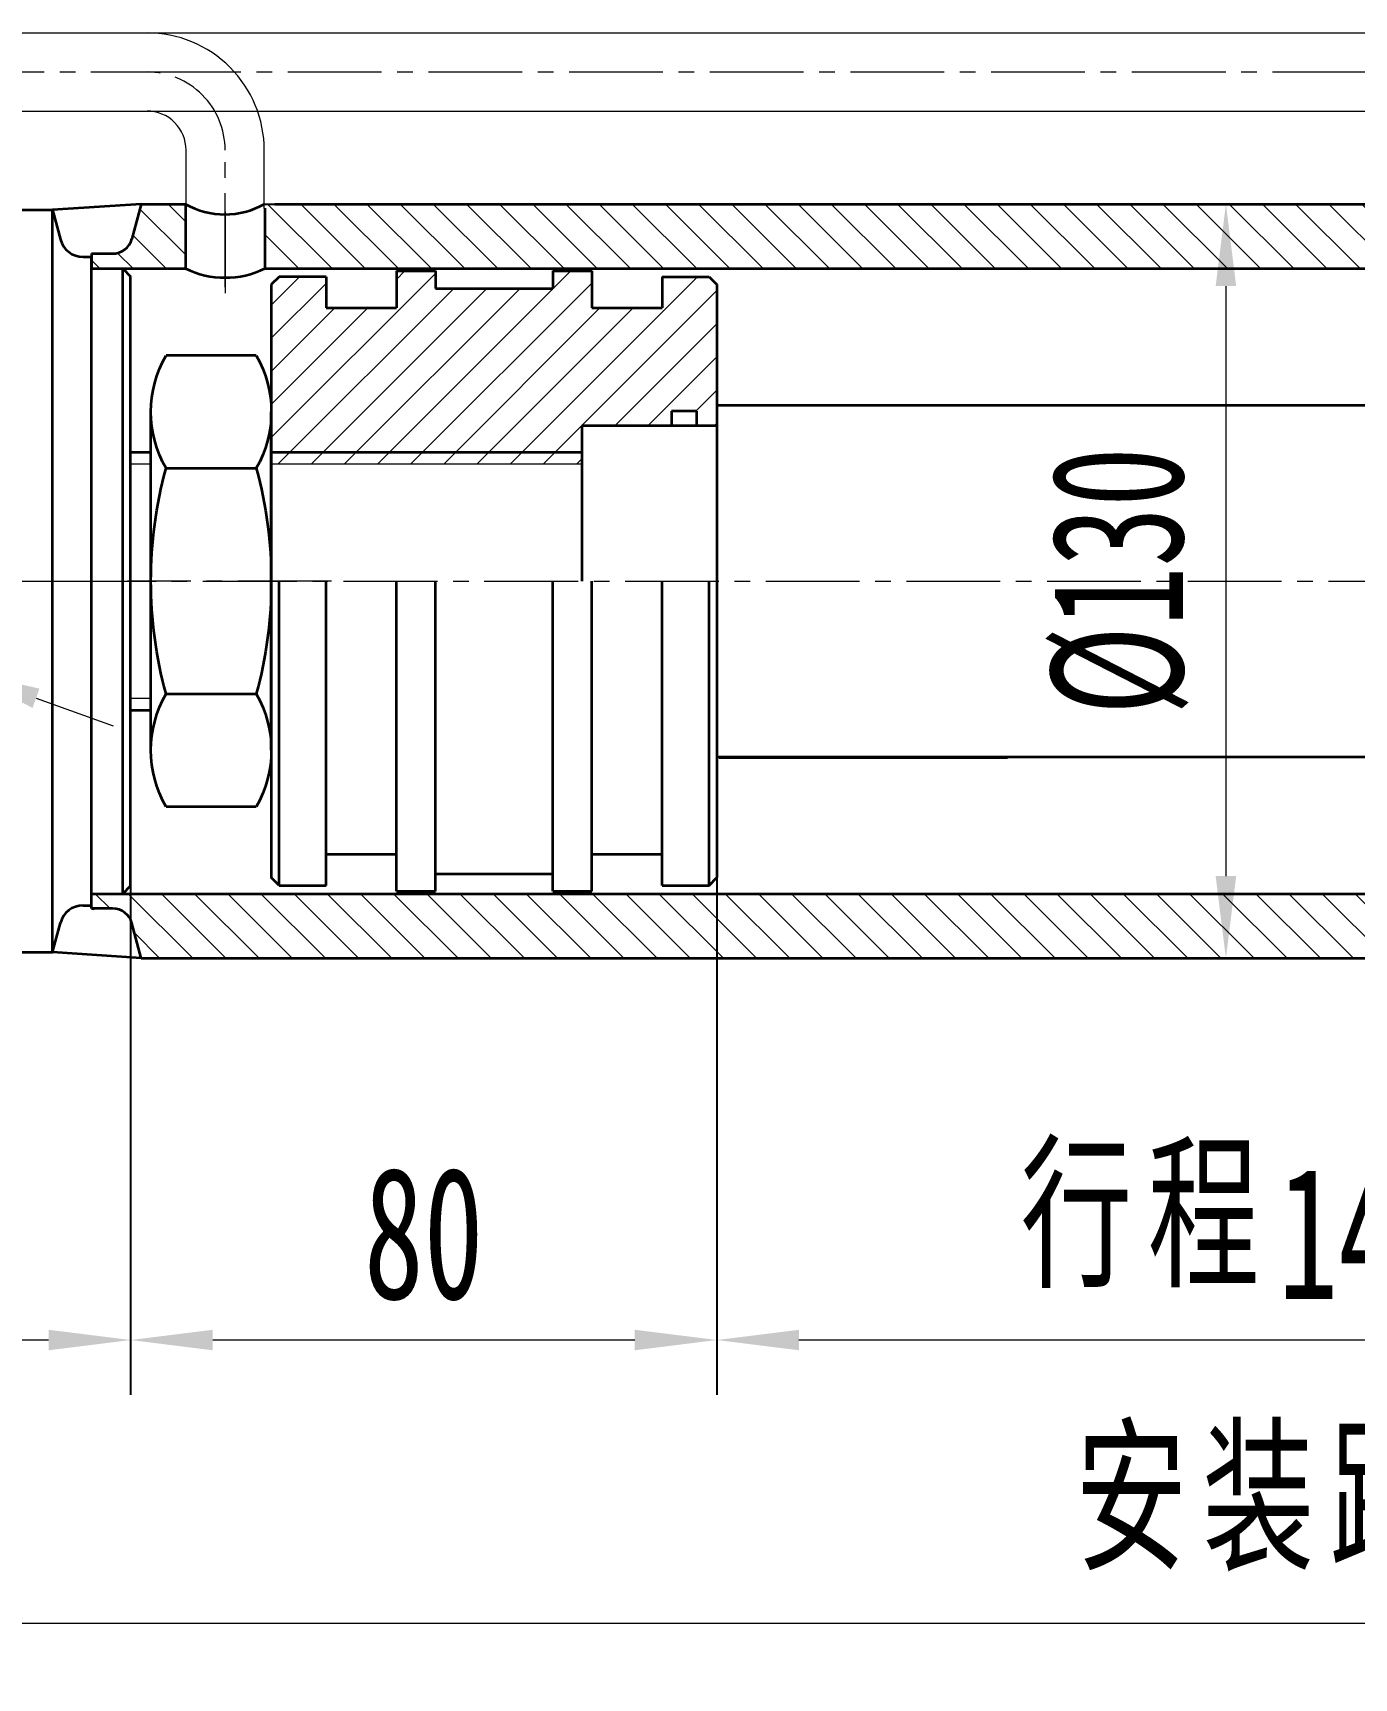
# Model space of a CAD drawing. Header units: millimetres. Extents: x -569 to 3326, y -244 to 615.
# Drawn here: x 917.2 to 1086.2, y 134.3 to 344.8 of the extents above; entities that cross this region are included whole.
import ezdxf

# ---------------------------------------------------------------- set-up
doc = ezdxf.new("R2010")
doc.units = ezdxf.units.MM
doc.set_wipeout_variables(frame=1)
doc.header["$PDSIZE"] = -5
doc.linetypes.add('双点画线', pattern=[22, 12, -2, 2, -2, 2, -2])
doc.linetypes.add('点画线', pattern=[18, 12, -2, 2, -2])
doc.layers.get('0').update_dxf_attribs({"lineweight": 35})
for name, color, linetype, lineweight in [('EB0', 7, 'Continuous', 35), ('中心线层', 1, '点画线', 18), ('剖面线层', 4, 'Continuous', 18), ('尺寸线层', 3, 'Continuous', 18), ('细实线层', 7, 'Continuous', 18)]:
    doc.layers.add(name, color=color, linetype=linetype, lineweight=lineweight)
doc.styles.add('UserTxtStyle7', font='', dxfattribs={"width": 0.667})
doc.styles.add('标准', font='', dxfattribs={"width": 0.667})
doc.styles.get('UserTxtStyle7').set_extended_font_data('宋体')
doc.styles.get('标准').set_extended_font_data('宋体')
doc.dimstyles.new('标准', dxfattribs={"dimscale": 3.5, "dimtxt": 4.81640625, "dimasz": 3, "dimexe": 2, "dimexo": 0, "dimgap": 1.465904947916667, "dimtad": 1, "dimdec": 1, "dimdsep": 46, "dimtxsty": '标准', "dimblk": '_CAXARROW', "dimcen": 0, "dimdle": 3, "dimaunit": 1, "dimazin": 2, "dimtfac": 0.7071067811865475, "dimtdec": 3, "dimtmove": 0, "dimatfit": 3, "dimfxl": 1, "dimfrac": 2, "dimtolj": 1, "dimtzin": 0, "dimlwd": 18, "dimarcsym": 0})
pattern_1 = [(315, (1081.208963700939, 112.5597603489505), (2.121320343559642, 2.121320343559643), [])]

# ---------------------------------------------------------------- blocks, each defined once
blk = doc.blocks.new('_CAXARROW')
blk.add_hatch(color=0).paths.add_polyline_path([(0, 0), (-1, 0.125), (-1, -0.125)], flags=0)
blk = doc.blocks.new('*D52')
at = {"layer": 'Defpoints', "color": 0, "linetype": '双点画线', "transparency": 16777216}
for p in [(929.7113237140153, 235.6611847219411), (875.7443076039085, 224.1611847219374), (875.7443076039085, 177.5396693806173)]:
    blk.add_point(p, dxfattribs=at)
at = {"layer": '尺寸线层', "color": 0, "linetype": 'Continuous', "lineweight": -2, "transparency": 16777216}
for p, q in [((929.7113237140153, 235.6611847219411), (929.7113237140153, 170.5396693806173)), ((875.7443076039085, 224.1611847219374), (875.7443076039085, 170.5396693806173))]:
    blk.add_line(p, q, dxfattribs=at)
at = {"layer": '尺寸线层', "color": 0, "linetype": 'Continuous', "lineweight": 18, "transparency": 16777216}
blk.add_line((919.2113237140153, 177.5396693806173), (886.2443076039085, 177.5396693806173), dxfattribs=at)
at = {"layer": '尺寸线层', "color": 0, "linetype": '双点画线', "lineweight": 18, "transparency": 16777216, "xscale": 10.5, "yscale": 10.5, "zscale": 10.5, "rotation": 180}
blk.add_blockref('_CAXARROW', (875.7443076039085, 177.5396693806173), dxfattribs=at)
at = {"layer": '尺寸线层', "color": 0, "linetype": '双点画线', "lineweight": 18, "transparency": 16777216, "xscale": 10.5, "yscale": 10.5, "zscale": 10.5}
blk.add_blockref('_CAXARROW', (929.7113237140153, 177.5396693806173), dxfattribs=at)
at = {"layer": '尺寸线层', "color": 0, "linetype": '双点画线', "lineweight": 25, "transparency": 16777216, "insert": (902.7278156589618, 191.0990476358256), "char_height": 16.857421875, "width": 15.4125, "attachment_point": 5, "style": '标准', "bg_fill": 3, "box_fill_scale": 1.1, "bg_fill_color": 256, "bg_fill_true_color": 13158600, "bg_fill_transparency": 0}
blk.add_mtext('\\A1;{\\fNSimSun|b0|i0|c134|p49;70}', dxfattribs=at)
blk = doc.blocks.new('*D54')
at = {"layer": 'Defpoints', "color": 0, "linetype": 'Continuous', "transparency": 16777216}
for p in [(946.8870011775379, 322.9161180552679), (931.0606570473602, 226.406251388606), (1069.835104636876, 226.4062513886061)]:
    blk.add_point(p, dxfattribs=at)
at = {"layer": '尺寸线层', "color": 0, "linetype": 'Continuous', "lineweight": -2, "transparency": 16777216}
for p, q in [((946.8870011775379, 322.9161180552679), (1076.835104636876, 322.9161180552679)), ((931.0606570473602, 226.406251388606), (1076.835104636876, 226.4062513886061))]:
    blk.add_line(p, q, dxfattribs=at)
at = {"layer": '尺寸线层', "color": 0, "linetype": 'Continuous', "lineweight": 18, "transparency": 16777216}
blk.add_line((1069.835104636876, 312.4161180552679), (1069.835104636876, 236.9062513886061), dxfattribs=at)
at = {"layer": '尺寸线层', "color": 0, "linetype": 'Continuous', "lineweight": 18, "transparency": 16777216, "xscale": 10.5, "yscale": 10.5, "zscale": 10.5}
for p, rotation in [((1069.835104636876, 322.9161180552679), 90), ((1069.835104636876, 226.4062513886061), 270)]:
    blk.add_blockref('_CAXARROW', p, dxfattribs=dict(at, rotation=rotation))
at = {"layer": '尺寸线层', "color": 0, "linetype": 'Continuous', "lineweight": 35, "transparency": 16777216, "insert": (1056.275726381668, 274.6611847219366), "char_height": 16.857421875, "width": 30.40636225000003, "attachment_point": 5, "rotation": 90, "style": '标准', "bg_fill": 3, "box_fill_scale": 1.1, "bg_fill_color": 256, "bg_fill_true_color": 13158600, "bg_fill_transparency": 0}
blk.add_mtext('\\A1;{\\fNSimSun|b0|i0|c134|p49;%%C130}', dxfattribs=at)
blk = doc.blocks.new('*X35')
at = {"layer": 'EB0'}
for p, q in [((1.933756729740651, 28.8675134594813), (13.46624327025935, 28.86751345948127)), ((0, -21.65063509461096), (0, 21.65063509461098)), ((15.40000000000001, -21.65063509461098), (15.40000000000001, 21.65063509461095)), ((13.46624327025935, 14.43375672974065), (1.933756729740651, 14.43375672974065)), ((13.46624327025935, -14.43375672974065), (1.933756729740651, -14.43375672974065)), ((1.933756729740651, -28.86751345948129), (13.46624327025935, -28.86751345948129))]:
    blk.add_line(p, q, dxfattribs=at)
for centre, radius, start, end in [((14.43375672974065, 21.65063509461095), 14.43375672974065, 150.0000000000004, 210.0000000000003), ((0.9662432702593549, 21.65063509461098), 14.43375672974065, 330.0000000000002, 30.00000000000021), ((54.8343918243516, 0), 54.83439182435161, 164.7385195751401, 195.2614804248603), ((-39.43439182435162, 0), 54.83439182435161, 344.73851957514, 15.26148042486029), ((14.43375672974065, -21.65063509461098), 14.43375672974065, 150.0000000000003, 210.0000000000003), ((0.9662432702593549, -21.65063509461096), 14.43375672974065, 330.0000000000002, 30.00000000000021)]:
    blk.add_arc(centre, radius, start, end, dxfattribs=at)
at = {"layer": '中心线层', "linetype": '点画线', "lineweight": 18}
blk.add_line((-7.699999999999989, 0), (18.40000000000001, 0), dxfattribs=at)
blk = doc.blocks.new('*D57')
at = {"layer": 'Defpoints', "color": 0, "linetype": '双点画线', "transparency": 16777216}
for p in [(1004.711323714015, 236.7111847219397), (929.7113237140153, 235.6611847219411), (929.7113237140153, 177.5396693806172)]:
    blk.add_point(p, dxfattribs=at)
at = {"layer": '尺寸线层', "color": 0, "linetype": 'Continuous', "lineweight": -2, "transparency": 16777216}
for p, q in [((1004.711323714015, 236.7111847219397), (1004.711323714015, 170.5396693806172)), ((929.7113237140153, 235.6611847219411), (929.7113237140153, 170.5396693806172))]:
    blk.add_line(p, q, dxfattribs=at)
at = {"layer": '尺寸线层', "color": 0, "linetype": 'Continuous', "lineweight": 18, "transparency": 16777216}
blk.add_line((994.2113237140153, 177.5396693806172), (940.2113237140153, 177.5396693806172), dxfattribs=at)
at = {"layer": '尺寸线层', "color": 0, "linetype": '双点画线', "lineweight": 18, "transparency": 16777216, "xscale": 10.5, "yscale": 10.5, "zscale": 10.5, "rotation": 180}
blk.add_blockref('_CAXARROW', (929.7113237140153, 177.5396693806172), dxfattribs=at)
at = {"layer": '尺寸线层', "color": 0, "linetype": '双点画线', "lineweight": 18, "transparency": 16777216, "xscale": 10.5, "yscale": 10.5, "zscale": 10.5}
blk.add_blockref('_CAXARROW', (1004.711323714015, 177.5396693806172), dxfattribs=at)
at = {"layer": '尺寸线层', "color": 0, "linetype": '双点画线', "lineweight": 25, "transparency": 16777216, "insert": (967.2113237140153, 191.0990476358256), "char_height": 16.857421875, "width": 15.4125, "attachment_point": 5, "style": '标准', "bg_fill": 3, "box_fill_scale": 1.1, "bg_fill_color": 256, "bg_fill_true_color": 13158600, "bg_fill_transparency": 0}
blk.add_mtext('\\A1;{\\fNSimSun|b0|i0|c134|p49;80}', dxfattribs=at)
blk = doc.blocks.new('*D62')
at = {"layer": 'Defpoints', "color": 0, "linetype": '双点画线', "transparency": 16777216}
for p in [(1178.971234445797, 274.6611847218471), (1004.711323714015, 236.7111847219397), (1004.711323714015, 177.5396693806172)]:
    blk.add_point(p, dxfattribs=at)
at = {"layer": '尺寸线层', "color": 0, "linetype": 'Continuous', "lineweight": -2, "transparency": 16777216}
for p, q in [((1178.971234445797, 274.6611847218471), (1178.971234445797, 170.5396693806172)), ((1004.711323714015, 236.7111847219397), (1004.711323714015, 170.5396693806172))]:
    blk.add_line(p, q, dxfattribs=at)
at = {"layer": '尺寸线层', "color": 0, "linetype": 'Continuous', "lineweight": 18, "transparency": 16777216}
blk.add_line((1168.471234445797, 177.5396693806172), (1015.211323714015, 177.5396693806172), dxfattribs=at)
at = {"layer": '尺寸线层', "color": 0, "linetype": '双点画线', "lineweight": 18, "transparency": 16777216, "xscale": 10.5, "yscale": 10.5, "zscale": 10.5, "rotation": 180}
blk.add_blockref('_CAXARROW', (1004.711323714015, 177.5396693806172), dxfattribs=at)
at = {"layer": '尺寸线层', "color": 0, "linetype": '双点画线', "lineweight": 18, "transparency": 16777216, "xscale": 10.5, "yscale": 10.5, "zscale": 10.5}
blk.add_blockref('_CAXARROW', (1178.971234445797, 177.5396693806172), dxfattribs=at)
at = {"layer": '尺寸线层', "color": 0, "linetype": '双点画线', "lineweight": 25, "transparency": 16777216, "insert": (1091.841279079906, 191.0990476358256), "char_height": 16.857421875, "width": 29.03567725000001, "attachment_point": 5, "style": '标准', "bg_fill": 3, "box_fill_scale": 1.1, "bg_fill_color": 256, "bg_fill_true_color": 13158600, "bg_fill_transparency": 0}
blk.add_mtext('\\A1;{\\fNSimSun|b0|i0|c134|p49;1400}', dxfattribs=at)
blk = doc.blocks.new('*D63')
at = {"layer": 'Defpoints', "color": 0, "linetype": '点画线', "transparency": 16777216}
for p in [(875.7443076039085, 224.1611847219374), (1356.553556976803, 221.6611847218175), (875.7443076039085, 141.2780527706027)]:
    blk.add_point(p, dxfattribs=at)
at = {"layer": '尺寸线层', "color": 0, "linetype": 'Continuous', "lineweight": -2, "transparency": 16777216}
for p, q in [((875.7443076039085, 224.1611847219374), (875.7443076039085, 134.2780527706027)), ((1356.553556976803, 221.6611847218175), (1356.553556976803, 134.2780527706027))]:
    blk.add_line(p, q, dxfattribs=at)
at = {"layer": '尺寸线层', "color": 0, "linetype": 'Continuous', "lineweight": 18, "transparency": 16777216}
blk.add_line((1346.053556976803, 141.2780527706027), (886.2443076039085, 141.2780527706027), dxfattribs=at)
at = {"layer": '尺寸线层', "color": 0, "linetype": '点画线', "lineweight": 18, "transparency": 16777216, "xscale": 10.5, "yscale": 10.5, "zscale": 10.5, "rotation": 180}
blk.add_blockref('_CAXARROW', (875.7443076039085, 141.2780527706027), dxfattribs=at)
at = {"layer": '尺寸线层', "color": 0, "linetype": '点画线', "lineweight": 18, "transparency": 16777216, "xscale": 10.5, "yscale": 10.5, "zscale": 10.5}
blk.add_blockref('_CAXARROW', (1356.553556976803, 141.2780527706027), dxfattribs=at)
at = {"layer": '尺寸线层', "color": 0, "linetype": '点画线', "lineweight": 18, "transparency": 16777216, "insert": (1116.148932290356, 154.837431025811), "char_height": 16.857421875, "width": 29.03567725, "attachment_point": 5, "style": '标准', "bg_fill": 3, "box_fill_scale": 1.1, "bg_fill_color": 256, "bg_fill_true_color": 13158600, "bg_fill_transparency": 0}
blk.add_mtext('\\A1;{\\fNSimSun|b0|i0|c134|p49;1810}', dxfattribs=at)
blk = doc.blocks.new('*D64')
at = {"layer": 'Defpoints', "color": 0, "transparency": 16777216}
for p in [(843.7650141514422, 286.1103320135607), (907.7236010563751, 263.2120374303141)]:
    blk.add_point(p, dxfattribs=at)
at = {"layer": '尺寸线层', "color": 0, "linetype": 'Continuous', "lineweight": 18, "transparency": 16777216}
for p, q in [((783.9236925966574, 307.5345734723188), (833.8794657664315, 289.6495315173485)), ((907.7236010563751, 263.2120374303141), (843.7650141514422, 286.1103320135607)), ((917.6091494413859, 259.6728379265261), (927.4946978263965, 256.1336384227383))]:
    blk.add_line(p, q, dxfattribs=at)
at = {"layer": '尺寸线层', "color": 0, "lineweight": 18, "transparency": 16777216, "xscale": 10.5, "yscale": 10.5, "zscale": 10.5}
for p, rotation in [((843.7650141514422, 286.1103320135607), 340.3017428965205), ((907.7236010563751, 263.2120374303141), 160.3017428965205)]:
    blk.add_blockref('_CAXARROW', p, dxfattribs=dict(at, rotation=rotation))
at = {"layer": '尺寸线层', "color": 0, "transparency": 16777216, "insert": (808.5292187788015, 313.127546514587), "char_height": 16.857421875, "width": 30.40636225000004, "attachment_point": 5, "rotation": 340.30174289652047, "style": '标准', "bg_fill": 3, "box_fill_scale": 1.1, "bg_fill_color": 256, "bg_fill_true_color": 13158600, "bg_fill_transparency": 0}
blk.add_mtext('\\A1;{\\fNSimSun|b0|i0|c134|p49;%%C100}', dxfattribs=at)

msp = doc.modelspace()

# ---------------------------------------------------------------- hatches: boundary and pattern name
at = {"layer": '剖面线层', "linetype": 'Continuous', "lineweight": 18}
h = msp.add_hatch(dxfattribs=at)
h.set_pattern_fill('无图案', color=256, scale=3, angle=-45, style=0, pattern_type=0)
h.set_pattern_definition(pattern_1)
edge = h.paths.add_edge_path(flags=0)
edge.add_line((1210.971234445797, 317.1611847218471), (1211.102404693299, 317.1611847218471))
edge.add_line((1210.019887868916, 316.209838144704), (1210.971234445797, 317.1611847218471))
edge.add_line((1209.971234445797, 316.1611847215717), (1210.019887868916, 316.209838144704))
edge.add_line((1209.971234445797, 315.9217099673929), (1209.971234445797, 316.1611847215717))
edge.add_line((1206.510167779133, 314.6619847219166), (1209.971234445797, 315.9217099673929))
edge.add_line((1190.6368344458, 314.6619847219177), (1206.510167779133, 314.6619847219166))
edge.add_line((1190.636834445802, 322.9161180551966), (1190.6368344458, 314.6619847219177))
edge.add_line((1195.271847779139, 322.9161180551953), (1190.636834445802, 322.9161180551966))
edge.add_line((1196.986167779139, 322.9161180551947), (1195.271847779139, 322.9161180551952))
edge.add_line((1201.430701112468, 322.9161180551934), (1196.986167779139, 322.9161180551947))
edge.add_line((1242.701367779134, 322.9161180551813), (1201.430701112468, 322.9161180551935))
edge.add_line((1243.9712344458, 321.6462513885137), (1242.701367779134, 322.9161180551813))
edge.add_line((1243.9712344458, 321.1611847218498), (1243.9712344458, 321.6462513885137))
edge.add_line((1243.971234445797, 319.4874780551763), (1243.971234445799, 321.1611847218498))
edge.add_line((1237.810265451314, 317.8366513885155), (1243.971234445797, 319.4874780551763))
edge.add_line((1213.875394445822, 317.8366513885231), (1237.810265451314, 317.8366513885155))
edge.add_line((1212.224567779037, 317.8366513885231), (1213.875394445822, 317.8366513885231))
edge.add_arc((1212.224567779037, 316.5667847219524), 1.269866666570607, 90.00000000000257, 152.0902214191274)
edge = h.paths.add_edge_path(flags=0)
edge.add_line((928.7113237140153, 314.6611847219411), (936.7280678442039, 314.6611847219411))
edge.add_line((924.711323714015, 314.6611847219411), (928.7113237140152, 314.6611847219411))
edge.add_line((924.711323714015, 316.1611847219411), (924.711323714015, 314.6611847219411))
edge.add_line((924.711323714015, 316.5667847219007), (924.711323714015, 316.1611847219411))
edge.add_line((927.4105523787407, 316.5667847219007), (924.711323714015, 316.5667847219007))
edge.add_arc((927.4105523787406, 319.1065180560995), 2.539733334131142, 270.0000000000007, 345.0000000004283)
edge.add_line((931.0606570473882, 322.9161180552724), (929.86374639807, 318.449186699763))
edge.add_line((932.0930545108762, 322.916118055259), (931.0606570473882, 322.9161180552724))
edge.add_line((936.728067844204, 322.9161180551993), (932.0930545108762, 322.9161180552589))
edge.add_line((936.7280678442039, 314.6619847219163), (936.728067844204, 322.9161180551993))
edge = h.paths.add_edge_path(flags=0)
edge.add_line((946.8870011775373, 314.6619847219164), (1180.477901112466, 314.6619847219166))
edge.add_line((946.8870011775374, 322.9161180552678), (946.8870011775373, 314.6619847219164))
edge.add_line((951.5220145108761, 322.9161180552665), (946.8870011775374, 322.9161180552678))
edge.add_line((953.2363345108764, 322.9161180552659), (951.5220145108761, 322.9161180552665))
edge.add_line((957.6808678442053, 322.9161180552646), (953.2363345108763, 322.9161180552659))
edge.add_line((1169.684034445802, 322.9161180552024), (957.6808678442053, 322.9161180552646))
edge.add_line((1174.128567779139, 322.9161180552011), (1169.684034445802, 322.9161180552023))
edge.add_line((1175.842887779139, 322.9161180552006), (1174.128567779139, 322.9161180552011))
edge.add_line((1180.477901112467, 322.9161180551993), (1175.842887779139, 322.9161180552006))
edge.add_line((1180.477901112466, 314.6619847219163), (1180.477901112466, 322.9161180551993))

# ---------------------------------------------------------------- linework, layer by layer
at = {"layer": 'EB0', "color": 8, "lineweight": 18}
for p, q in [((888.6392116099996, 344.8152960530978), (931.8075345111046, 344.8152960530438)), ((931.807534511009, 344.8152960530978), (1175.557367779359, 344.8152960530438)), ((888.6392116099933, 334.8152960530978), (931.8075345110983, 334.8152960530438)), ((931.8075345110079, 334.8152960530978), (1175.557367779358, 334.8152960530438))]:
    msp.add_line(p, q, dxfattribs=at)
at = {"layer": 'EB0', "linetype": 'Continuous', "lineweight": 35}
for p, q in [((909.7113237138446, 322.1611847219411), (919.7113237140153, 322.1611847219411)), ((931.0606570473882, 322.9161180551382), (919.7113237140153, 322.1611847219411)), ((919.7113237140153, 322.1611847219411), (920.723222353662, 318.38472758667)), ((919.7113237140153, 227.1611847219961), (919.7113237140153, 322.1611847220544)), ((931.0606570473882, 322.9161180551382), (929.863746398004, 318.4491866995163)), ((936.7280678442041, 322.9161180551996), (936.7280678442039, 314.6611847220745)), ((923.6209998325037, 316.1611847219411), (924.7113237138662, 316.1611847219411)), ((924.711323714015, 316.5667847219007), (924.711323714015, 314.6619847219149)), ((924.711323714015, 316.5667847219007), (927.4105523787407, 316.5667847218701)), ((924.7113237140153, 233.1611847219411), (924.7113237140153, 316.1611847219411)), ((924.7113237139903, 232.7555847219504), (924.7113237140392, 314.6619847219164)), ((924.7113237140153, 314.6611847219411), (936.7280678442039, 314.6611847219411)), ((928.7113237140153, 314.6611847219411), (929.7113237140153, 313.6611847219411)), ((928.7113237140153, 234.6611847219411), (928.7113237140153, 314.6611847219411)), ((968.7113237140153, 314.3611847219397), (968.7113237140153, 312.1111847221155)), ((983.7113237140153, 314.3611847219397), (983.7113237140153, 312.1111847219397)), ((929.7113237140153, 235.6611847219411), (929.7113237140153, 313.6611847219411)), ((947.7113237140153, 274.6611847219397), (947.7113237140153, 236.7111847219397)), ((948.7113237140153, 235.7111847219397), (948.7113237140153, 274.6611847219397)), ((968.7113237140153, 234.9611847219397), (968.7113237140153, 274.6611847219397)), ((983.7113237140153, 234.9611847219397), (983.7113237140153, 274.6611847219397)), ((1003.711323714015, 235.7111847219397), (1003.711323714015, 274.6611847219397)), ((924.7113237140153, 234.6611847219411), (928.7113237140153, 234.6611847219411)), ((924.7113237139914, 234.6603847219658), (1206.510167779127, 234.6603847217994)), ((928.7113237140153, 234.6611847219411), (929.7113237140153, 235.6611847219411)), ((923.6209998325036, 233.1611847219411), (924.7113237138662, 233.1611847219411)), ((924.7113237139903, 232.7555847219139), (925.0409598323236, 232.7555847219175)), ((927.4105523788182, 232.7555847218524), (924.7113237139903, 232.7555847219139)), ((919.7113237140153, 227.1611847219411), (920.723222353662, 230.9376418572125)), ((931.0606570473598, 226.4062513886726), (929.8637463979782, 230.8731827442955)), ((931.0606570473598, 226.4062513886059), (919.7113237140153, 227.1611847219961)), ((931.0606570473598, 226.4062513886059), (1242.701367779126, 226.4062513885141))]:
    msp.add_line(p, q, dxfattribs=at)
at = {"layer": 'EB0'}
for p, q in [((963.7113237138439, 314.3611847219397), (963.7113237138439, 309.6111847219397)), ((963.7113237138439, 314.3611847219397), (968.7113237140459, 314.3611847219397)), ((983.7113237141094, 314.3611847219397), (988.7113237141041, 314.3611847219397)), ((988.7113237142757, 314.3611847219397), (988.7113237142757, 309.6111847219397)), ((948.7113237140153, 313.6111847219397), (947.7113237140153, 312.6111847219397)), ((954.7113237138439, 313.6111847219354), (948.7113237140153, 313.611184721936)), ((954.7113237138439, 313.6111847219397), (954.7113237138439, 309.6111847219397)), ((968.7113237141923, 312.1111847219397), (983.7113237140459, 312.1111847219397)), ((997.7113237142757, 313.6111847219397), (997.7113237142757, 309.6111847219397)), ((997.7113237143315, 313.6111847219397), (1003.711323714015, 313.6111847219397)), ((1003.711323714015, 313.6111847219397), (1004.711323714015, 312.6111847219397)), ((1004.711323714015, 312.6111847219397), (1004.711323714015, 236.7111847219397)), ((954.7113237138439, 309.6111847219397), (963.711323713844, 309.6111847219397)), ((988.7113237142757, 309.6111847219397), (997.7113237142757, 309.6111847219397)), ((954.7113237138439, 235.7111847219397), (954.7113237138439, 274.6611847219397)), ((963.7113237138439, 234.9611847219397), (963.7113237138439, 274.6611847219397)), ((988.7113237140153, 234.9611847219397), (988.7113237140153, 274.6611847219397)), ((997.7113237140153, 235.7111847219397), (997.7113237140153, 274.6611847219397)), ((954.7113237138439, 239.7111847219397), (963.711323713844, 239.7111847219397)), ((988.7113237140153, 239.7111847219397), (997.7113237140153, 239.7111847219397)), ((948.7113237140153, 235.7111847219397), (947.7113237140153, 236.7111847219397)), ((968.7113237141923, 237.2111847219397), (983.7113237140459, 237.2111847219397)), ((1003.711323714015, 235.7111847219397), (1004.711323714015, 236.7111847219397)), ((948.7113237140153, 235.7111847219397), (954.7113237136966, 235.7111847219397)), ((963.7113237138439, 234.9611847219397), (968.7113237140459, 234.9611847219397)), ((983.7113237141094, 234.9611847219397), (988.7113237139295, 234.9611847219397)), ((997.7113237139984, 235.7111847219397), (1003.711323714015, 235.7111847219397))]:
    msp.add_line(p, q, dxfattribs=at)
at = {"layer": 'EB0', "color": 8, "lineweight": 18}
for radius in [14.99999999977553, 4.999999999775525]:
    msp.add_arc((931.8075345111014, 329.8152960532733), radius, 0, 90.00000000052762, dxfattribs=at)
at = {"layer": 'EB0', "linetype": 'Continuous', "lineweight": 35}
for centre, radius, start, end in [((923.6209998327868, 319.1611847222974), 3.000000000356124, 194.9999999992318, 269.9999999946), ((927.4105523787407, 319.1065180560995), 2.539733334179144, 270, 344.9999999946587), ((941.8075345108707, 325.1434651705731), 11.64742091681035, 244.1445464007192, 295.8554535992868), ((923.6209998327867, 230.161184721585), 3.000000000356132, 90, 164.9999999953729), ((927.4105523787146, 230.2158513877136), 2.539733334179132, 15.00000000375127, 89.99999999844322)]:
    msp.add_arc(centre, radius, start, end, dxfattribs=at)
at = {"layer": '中心线层', "linetype": '点画线', "lineweight": 18}
for p, q in [((888.6392116099964, 339.8152960530978), (931.8075345111015, 339.8152960530707)), ((931.8075345110085, 339.8152960530978), (1175.557367779358, 339.8152960530707)), ((937.7113237140153, 303.6611847219453), (937.7113237140153, 290.7215314755952)), ((825.2443076039086, 274.6611847219374), (935.0395254792286, 274.6611847219411))]:
    msp.add_line(p, q, dxfattribs=at)
msp.add_arc((931.8075345111014, 329.8152960532733), 9.999999999775525, 0, 90.00000000052762, dxfattribs=at)

# ---------------------------------------------------------------- next in the draw order: dimensions: what is measured, and where the dimension line sits
at = {"layer": '尺寸线层', "linetype": '双点画线', "lineweight": 25}
dim = msp.add_linear_dim(base=(875.7443076039085, 177.5396693806173), p1=(929.7113237140153, 235.6611847219411), p2=(875.7443076039085, 224.1611847219374), text='{\\fNSimSun|b0|i0|c134|p49;70}', dimstyle='标准', override={"dimsah": 1, "dimtfill": 1, "dimtzin": 0}, dxfattribs=at)
dim.commit()
dim.dimension.update_dxf_attribs({"geometry": '*D52', "text_midpoint": (902.7278156589618, 191.0990476358256)})

# ---------------------------------------------------------------- next in the draw order: hatches: boundary and pattern name
at = {"layer": '剖面线层', "linetype": 'Continuous', "lineweight": 18}
h = msp.add_hatch(dxfattribs=at)
h.set_pattern_fill('无图案', color=256, scale=3, angle=-45, style=0, pattern_type=0)
h.set_pattern_definition(pattern_1)
edge = h.paths.add_edge_path(flags=0)
edge.add_line((1243.971234445793, 228.1611847218507), (1243.971234445793, 229.8348913885111))
edge.add_line((1243.971234445793, 227.6761180551799), (1243.971234445793, 228.1611847218507))
edge.add_line((1242.701367779126, 226.4062513885141), (1243.971234445793, 227.6761180551799))
edge.add_line((931.0606570473598, 226.4062513886726), (1242.701367779126, 226.4062513885141))
edge.add_line((929.8637463980394, 230.8731827440671), (931.0606570473598, 226.4062513886726))
edge.add_arc((927.4105523787146, 230.2158513877137), 2.539733334138713, 14.99999999996609, 90.00000000000065)
edge.add_line((924.7113237139903, 232.7555847219504), (927.4105523787146, 232.7555847218524))
edge.add_line((924.7113237139905, 233.1611847219411), (924.7113237139903, 232.7555847219504))
edge.add_line((924.7113237139913, 234.6603847219658), (924.7113237139904, 233.1611847219411))
edge.add_line((1206.51016777911, 234.6603847217991), (924.7113237139914, 234.6603847219658))
edge.add_line((1209.97123444566, 233.4006594763617), (1206.510167779109, 234.6603847217991))
edge.add_line((1209.971234445659, 233.1611847219848), (1209.97123444566, 233.4006594763617))
edge.add_line((1210.019887868654, 233.1125312989901), (1209.971234445659, 233.1611847219848))
edge.add_line((1210.971234445797, 232.1611847218471), (1210.019887868654, 233.1125312989901))
edge.add_line((1211.102404693283, 232.1611847218471), (1210.971234445797, 232.1611847218471))
edge.add_arc((1212.224567779012, 232.7555847217615), 1.269866666572134, 207.9097785818456, 270.0000000000013)
edge.add_line((1213.875394445797, 231.4857180551894), (1212.224567779012, 231.4857180551894))
edge.add_line((1237.810265451289, 231.4857180551821), (1213.875394445797, 231.4857180551894))
edge.add_line((1243.971234445797, 229.8348913885102), (1237.810265451289, 231.4857180551821))

# ---------------------------------------------------------------- next in the draw order: linework, layer by layer
at = {"layer": 'EB0', "linetype": 'Continuous', "lineweight": 35}
msp.add_line((909.7113237140153, 227.1611847219411), (919.7113237140153, 227.1611847219411), dxfattribs=at)

# ---------------------------------------------------------------- next in the draw order: dimensions: what is measured, and where the dimension line sits
at = {"layer": '尺寸线层', "linetype": 'Continuous', "lineweight": 35}
dim = msp.add_linear_dim(base=(1069.835104636876, 226.4062513886061), p1=(946.8870011775374, 322.9161180552678), p2=(931.0606570473598, 226.4062513886059), angle=270, text='{\\fNSimSun|b0|i0|c134|p49;%%C130}', dimstyle='标准', override={"dimsah": 1, "dimtfill": 1}, dxfattribs=at)
dim.commit()
dim.dimension.update_dxf_attribs({"geometry": '*D54', "text_midpoint": (1056.275726381668, 274.6611847219366)})

# ---------------------------------------------------------------- next in the draw order: linework, layer by layer
at = {"layer": 'EB0', "color": 8, "lineweight": 18}
for p, q in [((936.8075345108758, 322.9161180551994), (936.8075345108758, 329.8152960531806)), ((946.8075345108758, 322.3528681117793), (946.8075345108758, 329.8152960531801))]:
    msp.add_line(p, q, dxfattribs=at)
at = {"layer": 'EB0', "linetype": 'Continuous', "lineweight": 35}
for p, q in [((931.0606570473882, 322.916118055277), (936.728067844204, 322.9161180552753)), ((946.887001177539, 322.3812322910506), (946.8870011775373, 314.6619847219164)), ((948.156867844344, 322.9161180552674), (1180.477901112467, 322.9161180551996)), ((946.8870011775372, 314.6619847219163), (1180.477901112461, 314.6619847219166)), ((1004.711323714015, 297.1611847219176), (1285.553556976803, 297.1611847218417)), ((1002.15404823189, 296.4024050002464), (998.9245850961854, 296.4024050002464)), ((998.9245850961854, 296.4024050002464), (998.9245850961854, 294.536451482397)), ((1002.15404823189, 294.536451482397), (1002.15404823189, 296.4024050002464)), ((1004.711323714015, 294.536451482397), (987.4461886483854, 294.536451482397)), ((987.4461886483854, 294.536451482397), (987.4461886483854, 274.661184721923)), ((1004.711323714015, 252.1611847219404), (1178.971234445798, 252.1611847218892))]:
    msp.add_line(p, q, dxfattribs=at)
msp.add_arc((941.7678011775396, 331.7685710203322), 10.18650261723916, 240.3469849553108, 299.6530150446901, dxfattribs=at)
at = {"layer": '中心线层', "linetype": '点画线', "lineweight": 18}
for p, q in [((941.8075345108758, 312.2880260417348), (941.807534510877, 329.8152960531804)), ((941.807534510875, 321.9366541868574), (941.8075345108762, 311.5017286893632))]:
    msp.add_line(p, q, dxfattribs=at)

# ---------------------------------------------------------------- next in the draw order: dimensions: what is measured, and where the dimension line sits
at = {"layer": '尺寸线层', "linetype": '双点画线', "lineweight": 25}
dim = msp.add_linear_dim(base=(929.7113237140153, 177.5396693806172), p1=(1004.711323714015, 236.7111847219397), p2=(929.7113237140153, 235.6611847219411), text='{\\fNSimSun|b0|i0|c134|p49;80}', dimstyle='标准', override={"dimsah": 1, "dimtfill": 1, "dimtzin": 0}, dxfattribs=at)
dim.commit()
dim.dimension.update_dxf_attribs({"geometry": '*D57', "text_midpoint": (967.2113237140153, 191.0990476358256)})

# ---------------------------------------------------------------- next in the draw order: wipeouts: each hides what was drawn before it
at = {"linetype": '点画线', "lineweight": 18}
msp.add_wipeout([(932.3113237140153, 274.66118472193966), (932.3113237140153, 253.0105496273287), (932.3113237140153, 253.01054962732871), (932.3135220450768, 252.75864583846445), (932.3201163686281, 252.5068187819345), (932.3311046759743, 252.25514516669978), (932.3464836199709, 252.00370165498154), (932.3662485160422, 251.75256483890922), (932.3903933436097, 251.5018112171898), (932.4189107479249, 251.25151717180563), (932.4517920423101, 251.00175894474754), (932.4890272108046, 250.75261261479093), (932.5306049112152, 250.5041540743215), (932.5765124785719, 250.25645900621748), (932.6267359289848, 250.00960286079615), (932.6812599639043, 249.76366083283074), (932.7400679747813, 249.5187078386454), (932.8031420481258, 249.27481849329521), (932.8704629709644, 249.03206708783722), (932.9420102366914, 248.7905275667012), (933.017762051317, 248.5502735051651), (933.0976953401046, 248.3113780869435), (933.1817857545997, 248.073914081895), (933.2700076800478, 247.8379538238559), (933.3623342431957, 247.6035691886066), (933.4587373204779, 247.37083157197753), (933.5591875465831, 247.13981186810128), (933.6636543233993, 246.9105804478176), (933.7721058293345, 246.68320713723776), (933.8845090290092, 246.45776119647473), (934.0008296833201, 246.23431129854603), (934.1210323598689, 246.01292550845517), (934.2450804437559, 245.79367126245842), (934.245080443756, 245.7936712624584), (945.7775669842747, 245.7936712624584), (945.7775669842747, 245.7936712624584), (945.9016150681617, 246.01292550845517), (946.0218177447106, 246.234311298546), (946.1381383990214, 246.45776119647473), (946.2505415986961, 246.68320713723773), (946.3589931046313, 246.9105804478176), (946.4634598814475, 247.13981186810125), (946.5639101075528, 247.37083157197753), (946.6603131848349, 247.60356918860657), (946.7526397479828, 247.83795382385588), (946.8408616734309, 248.073914081895), (946.9249520879262, 248.31137808694348), (947.0048853767136, 248.55027350516508), (947.0806371913392, 248.79052756670117), (947.1521844570663, 249.03206708783716), (947.2195053799048, 249.2748184932952), (947.2825794532495, 249.51870783864538), (947.3413874641265, 249.7636608328307), (947.395911499046, 250.00960286079612), (947.4461349494587, 250.25645900621748), (947.4920425168154, 250.50415407432146), (947.5336202172261, 250.7526126147909), (947.5708553857206, 251.00175894474748), (947.6037366801057, 251.25151717180557), (947.632254084421, 251.50181121718978), (947.6563989119884, 251.75256483890914), (947.6761638080598, 252.00370165498146), (947.6915427520563, 252.2551451666997), (947.7025310594026, 252.5068187819344), (947.7091253829539, 252.7586458384644), (947.7113237140153, 253.01054962732871), (947.7113237140153, 253.0105496273287), (947.7113237140153, 274.66118472193966), (947.7113237140153, 274.66118472193966), (947.7113237140153, 296.3118198165506), (947.7113237140153, 296.3118198165506), (947.7091253829539, 296.5637236054148), (947.7025310594026, 296.81555066194477), (947.6915427520563, 297.0672242771795), (947.6761638080598, 297.31866778889776), (947.6563989119884, 297.56980460497005), (947.6322540844209, 297.82055822668946), (947.6037366801057, 298.07085227207364), (947.5708553857206, 298.3206104991317), (947.5336202172261, 298.5697568290883), (947.4920425168154, 298.8182153695578), (947.4461349494587, 299.0659104376618), (947.395911499046, 299.3127665830831), (947.3413874641265, 299.55870861104853), (947.2825794532495, 299.80366160523386), (947.2195053799048, 300.0475509505841), (947.1521844570663, 300.29030235604205), (947.0806371913392, 300.53184187717807), (947.0048853767136, 300.7720959387142), (946.9249520879262, 301.01099135693573), (946.8408616734309, 301.24845536198427), (946.7526397479828, 301.48441562002336), (946.6603131848349, 301.7188002552727), (946.5639101075528, 301.95153787190173), (946.4634598814475, 302.182557575778), (946.3589931046313, 302.41178899606166), (946.2505415986961, 302.63916230664154), (946.1381383990214, 302.86460824740453), (946.0218177447106, 303.08805814533326), (945.9016150681617, 303.3094439354241), (945.7775669842747, 303.52869818142085), (945.7775669842747, 303.52869818142096), (934.245080443756, 303.52869818142096), (934.245080443756, 303.52869818142096), (934.121032359869, 303.30944393542427), (934.0008296833201, 303.0880581453334), (933.8845090290092, 302.8646082474047), (933.7721058293346, 302.6391623066416), (933.6636543233993, 302.4117889960618), (933.5591875465831, 302.1825575757781), (933.4587373204779, 301.9515378719019), (933.3623342431957, 301.7188002552728), (933.2700076800478, 301.48441562002347), (933.1817857545997, 301.2484553619844), (933.0976953401046, 301.0109913569359), (933.0177620513172, 300.7720959387143), (932.9420102366915, 300.5318418771782), (932.8704629709644, 300.29030235604216), (932.8031420481258, 300.0475509505842), (932.7400679747813, 299.80366160523397), (932.6812599639043, 299.5587086110487), (932.6267359289848, 299.31276658308326), (932.5765124785719, 299.06591043766196), (932.5306049112153, 298.8182153695579), (932.4890272108046, 298.5697568290885), (932.4517920423101, 298.3206104991319), (932.4189107479249, 298.0708522720738), (932.3903933436097, 297.82055822668957), (932.3662485160422, 297.5698046049702), (932.3464836199709, 297.3186677888979), (932.3311046759743, 297.06722427717966), (932.3201163686281, 296.81555066194494), (932.3135220450768, 296.5637236054149), (932.3113237140153, 296.31181981655067), (932.3113237140153, 296.31181981655067)], dxfattribs=at).dxf.layer = 'EB0'

# ---------------------------------------------------------------- next in the draw order: hatches: boundary and pattern name
at = {"layer": '剖面线层', "linetype": 'Continuous', "lineweight": 18}
h = msp.add_hatch(dxfattribs=at)
h.set_pattern_fill('无图案', color=256, scale=3, angle=45, style=0, pattern_type=0)
h.set_pattern_definition([(45, (1081.208963700939, 112.5597603489505), (-2.121320343559642, 2.121320343559643), [])])
edge = h.paths.add_edge_path(flags=0)
edge.add_line((947.7113237140153, 289.6611847219344), (987.4461886483853, 289.6611847219227))
edge.add_line((947.7113237140153, 291.1611847219344), (947.7113237140153, 289.6611847219344))
edge.add_line((987.4461886483854, 291.1611847219227), (947.7113237140154, 291.1611847219344))
edge.add_line((987.4461886483854, 289.6611847219227), (987.4461886483854, 291.1611847219227))
edge = h.paths.add_edge_path(flags=0)
edge.add_line((1004.711323714015, 294.536451482397), (1004.711323714015, 297.1611847219175))
edge.add_line((1002.15404823189, 294.536451482397), (1004.711323714015, 294.536451482397))
edge.add_line((1002.15404823189, 296.4024050002464), (1002.15404823189, 294.536451482397))
edge.add_line((998.9245850961854, 296.4024050002464), (1002.15404823189, 296.4024050002464))
edge.add_line((998.9245850961854, 294.536451482397), (998.9245850961854, 296.4024050002464))
edge.add_line((987.4461886483854, 294.536451482397), (998.9245850961854, 294.536451482397))
edge.add_line((987.4461886483854, 291.1611847219227), (987.4461886483854, 294.536451482397))
edge.add_line((947.7113237140153, 291.1611847219344), (987.4461886483853, 291.1611847219227))
edge.add_line((947.7113237140153, 296.3118198165506), (947.7113237140153, 291.1611847219344))
edge.add_line((947.7113237140153, 312.6111847219397), (947.7113237140153, 296.3118198165506))
edge.add_line((948.7113237140153, 313.611184721936), (947.7113237140153, 312.6111847219397))
edge.add_line((954.7113237138439, 313.6111847219397), (948.7113237140153, 313.611184721936))
edge.add_line((954.7113237138439, 309.6111847219397), (954.7113237138439, 313.6111847219397))
edge.add_line((963.7113237138439, 309.6111847219397), (954.7113237138439, 309.6111847219397))
edge.add_line((963.7113237138439, 314.3611847219397), (963.7113237138439, 309.6111847219397))
edge.add_line((968.7113237140153, 314.3611847219397), (963.711323713844, 314.3611847219397))
edge.add_line((968.7113237141923, 312.1111847219397), (968.7113237140152, 314.3611847219397))
edge.add_line((983.7113237140153, 312.1111847219397), (968.7113237141923, 312.1111847219397))
edge.add_line((983.7113237141094, 314.3611847219397), (983.7113237140152, 312.1111847219397))
edge.add_line((988.7113237142757, 314.3611847219397), (983.7113237141094, 314.3611847219397))
edge.add_line((988.7113237142757, 309.6111847219397), (988.7113237142757, 314.3611847219397))
edge.add_line((997.7113237142757, 309.6111847219397), (988.7113237142757, 309.6111847219397))
edge.add_line((997.7113237143315, 313.6111847219397), (997.7113237142757, 309.6111847219397))
edge.add_line((1003.711323714015, 313.6111847219397), (997.7113237143315, 313.6111847219397))
edge.add_line((1004.711323714015, 312.6111847219397), (1003.711323714015, 313.6111847219397))
edge.add_line((1004.711323714015, 297.1611847219176), (1004.711323714015, 312.6111847219397))

# ---------------------------------------------------------------- next in the draw order: linework, layer by layer
at = {"layer": 'EB0', "linetype": 'Continuous', "lineweight": 35}
for p, q in [((947.7113237140153, 312.6111847219397), (947.7113237140153, 274.574811364654)), ((929.7113237140153, 291.1611847219397), (932.3113237140153, 291.1611847219389)), ((947.7113237140153, 291.1611847219344), (987.4461886483854, 291.1611847219227)), ((929.7113237140055, 258.1611847219397), (932.3113237140057, 258.1611847219389))]:
    msp.add_line(p, q, dxfattribs=at)
at = {"layer": '中心线层', "linetype": '点画线', "lineweight": 18}
msp.add_line((920.9614060991246, 274.6611847219423), (1402.715085316799, 274.6611847218074), dxfattribs=at)
at = {"layer": '细实线层', "linetype": 'Continuous', "lineweight": 18}
for p, q in [((929.7113237140148, 289.6611847219397), (932.3113237140153, 289.6611847219389)), ((947.7113237140153, 289.6611847219344), (987.4461886483849, 289.6611847219227)), ((929.711323714006, 259.6611847219397), (932.3113237140064, 259.6611847219389))]:
    msp.add_line(p, q, dxfattribs=at)

# ---------------------------------------------------------------- next in the draw order: block references
at = {"layer": 'EB0', "linetype": '点画线', "lineweight": 18, "xscale": -1}
msp.add_blockref('*X35', (947.7113237140153, 274.6611847219397), dxfattribs=at)

# ---------------------------------------------------------------- next in the draw order: dimensions: what is measured, and where the dimension line sits
at = {"layer": '尺寸线层'}
dim = msp.add_diameter_dim_2p(p1=(907.7236010563751, 263.2120374303141), p2=(843.7650141514422, 286.1103320135607), text='{\\fNSimSun|b0|i0|c134|p49;%%C100}', dimstyle='标准', override={"dimsah": 1, "dimtfill": 1, "dimtzin": 0}, dxfattribs=at)
dim.commit()
dim.dimension.update_dxf_attribs({"geometry": '*D64', "text_midpoint": (808.5292187788015, 313.127546514587)})
at = {"layer": '尺寸线层', "linetype": '双点画线', "lineweight": 25}
dim = msp.add_linear_dim(base=(1004.711323714015, 177.5396693806172), p1=(1178.971234445797, 274.6611847218471), p2=(1004.711323714015, 236.7111847219397), text='{\\fNSimSun|b0|i0|c134|p49;1400}', dimstyle='标准', override={"dimsah": 1, "dimtfill": 1}, dxfattribs=at)
dim.commit()
dim.dimension.update_dxf_attribs({"geometry": '*D62', "text_midpoint": (1091.841279079906, 191.0990476358256)})

# ---------------------------------------------------------------- next in the draw order: linework, layer by layer
at = {"layer": 'EB0'}
for p, q in [((1005.015923040758, 252.0852154370821), (1041.880413445655, 252.0852154370821)), ((1041.880413445655, 252.0852154370821), (1005.476729170819, 252.0852154370821))]:
    msp.add_line(p, q, dxfattribs=at)

# ---------------------------------------------------------------- next in the draw order: dimensions: what is measured, and where the dimension line sits
at = {"layer": '尺寸线层', "linetype": '点画线', "lineweight": 18}
dim = msp.add_linear_dim(base=(875.7443076039085, 141.2780527706027), p1=(1356.553556976803, 221.6611847218175), p2=(875.7443076039085, 224.1611847219374), text='{\\fNSimSun|b0|i0|c134|p49;1810}', dimstyle='标准', override={"dimsah": 1, "dimtfill": 1}, dxfattribs=at)
dim.commit()
dim.dimension.update_dxf_attribs({"geometry": '*D63', "text_midpoint": (1116.148932290356, 154.837431025811)})

# ---------------------------------------------------------------- next in the draw order: texts
at = {"layer": '尺寸线层', "linetype": 'Continuous', "lineweight": 18, "char_height": 15.72075, "width": 107.3718947368421, "attachment_point": 1, "line_spacing_factor": 1.150569886022796, "style": 'UserTxtStyle7'}
for s, insert in [('{\\T1.137;行程\\P }', (1043.549808527039, 201.6844104586365)), ('{\\T1.137;安装距\\P }', (1050.574243122964, 165.4542664119174))]:
    msp.add_mtext(s, dxfattribs=dict(at, insert=insert))

doc.saveas('drawing.dxf')
